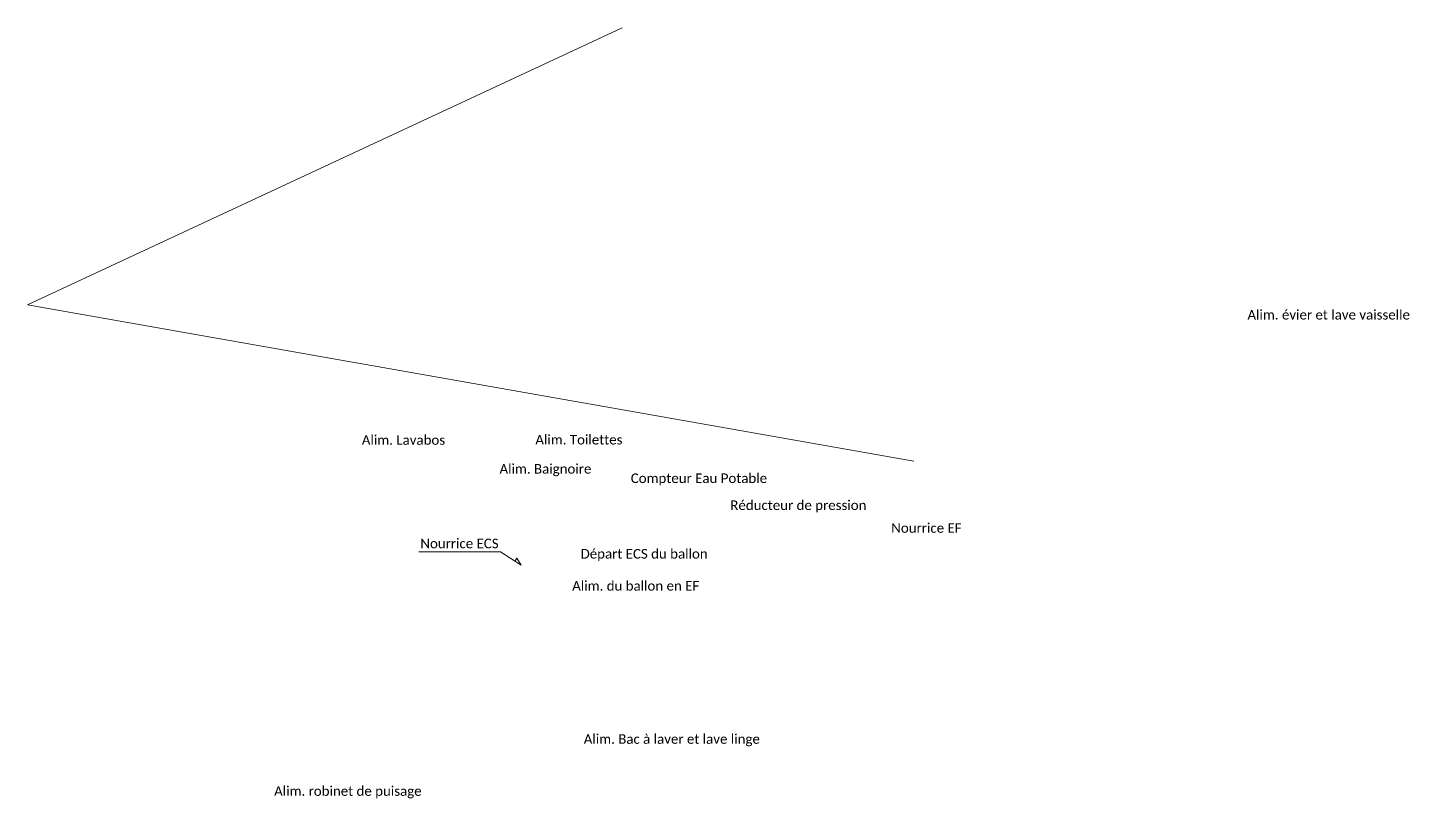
# Model space of a CAD drawing. Header units: millimetres. Extents: x -192996 to 6044, y -38260 to 35862.
# Drawn here: x -70212 to -55761, y -13191 to -5135 of the extents above; entities that cross this region are included whole.
import ezdxf

# ---------------------------------------------------------------- set-up
doc = ezdxf.new("R2010")
doc.units = ezdxf.units.MM
doc.linetypes.add('CONTINU', pattern=[0])
doc.layers.add('Maç ext', color=7, linetype='Continuous', lineweight=20)
doc.layers.add('Textes', color=7, linetype='Continuous', lineweight=9)

msp = doc.modelspace()

# ---------------------------------------------------------------- linework, layer by layer
at = {"layer": 'Maç ext'}
for p, q in [((-70212, -8034), (-63995, -5135)), ((-60945, -9668), (-70212, -8034))]:
    msp.add_line(p, q, dxfattribs=at)
at = {"layer": 'Textes'}
for p, q in [((-66120, -10616), (-65266, -10616)), ((-65266, -10616), (-65052, -10754)), ((-65094, -10682), (-65115, -10714)), ((-65052, -10754), (-65094, -10682))]:
    msp.add_line(p, q, dxfattribs=at)

# ---------------------------------------------------------------- texts
at = {"layer": 'Textes', "linetype": 'CONTINU', "char_height": 100, "attachment_point": 1}
for s, width, insert in [('{\\fCalibri|b0|i0|c0|p34;Alim. évier et lave vaisselle}', 1847.38, (-57455, -8086)), ('{\\fCalibri|b0|i0|c0|p34;Alim. Lavabos}', 1670.02, (-66717, -9395)), ('{\\fCalibri|b0|i0|c0|p34;Alim. Toilettes}', 1670.02, (-64902, -9392)), ('{\\fCalibri|b0|i0|c0|p34;Alim. Baignoire}', 1670.02, (-65277, -9697)), ('{\\fCalibri|b0|i0|c0|p34;Compteur Eau Potable}', 1670.02, (-63904, -9795)), ('{\\fCalibri|b0|i0|c0|p34;Réducteur de pression}', 1670.02, (-62863, -10077)), ('{\\fCalibri|b0|i0|c0|p34;Nourrice EF}', 1670.02, (-61180, -10315)), ('{\\fCalibri|b0|i0|c0|p34;Nourrice ECS}', 1670.02, (-66105, -10477)), ('{\\fCalibri|b0|i0|c0|p34;Départ ECS du ballon}', 1670.02, (-64429, -10585)), ('{\\fCalibri|b0|i0|c0|p34;Alim. du ballon en EF}', 1670.02, (-64517, -10920)), ('{\\fCalibri|b0|i0|c0|p34;Alim. Bac à laver et lave linge}', 2164.55, (-64396, -12521)), ('{\\fCalibri|b0|i0|c0|p34;Alim. robinet de puisage}', 1670.02, (-67634, -13065))]:
    msp.add_mtext_dynamic_manual_height_columns(s, width=width, gutter_width=12.5, heights=[0], dxfattribs=dict(at, insert=insert))

doc.saveas('drawing.dxf')
